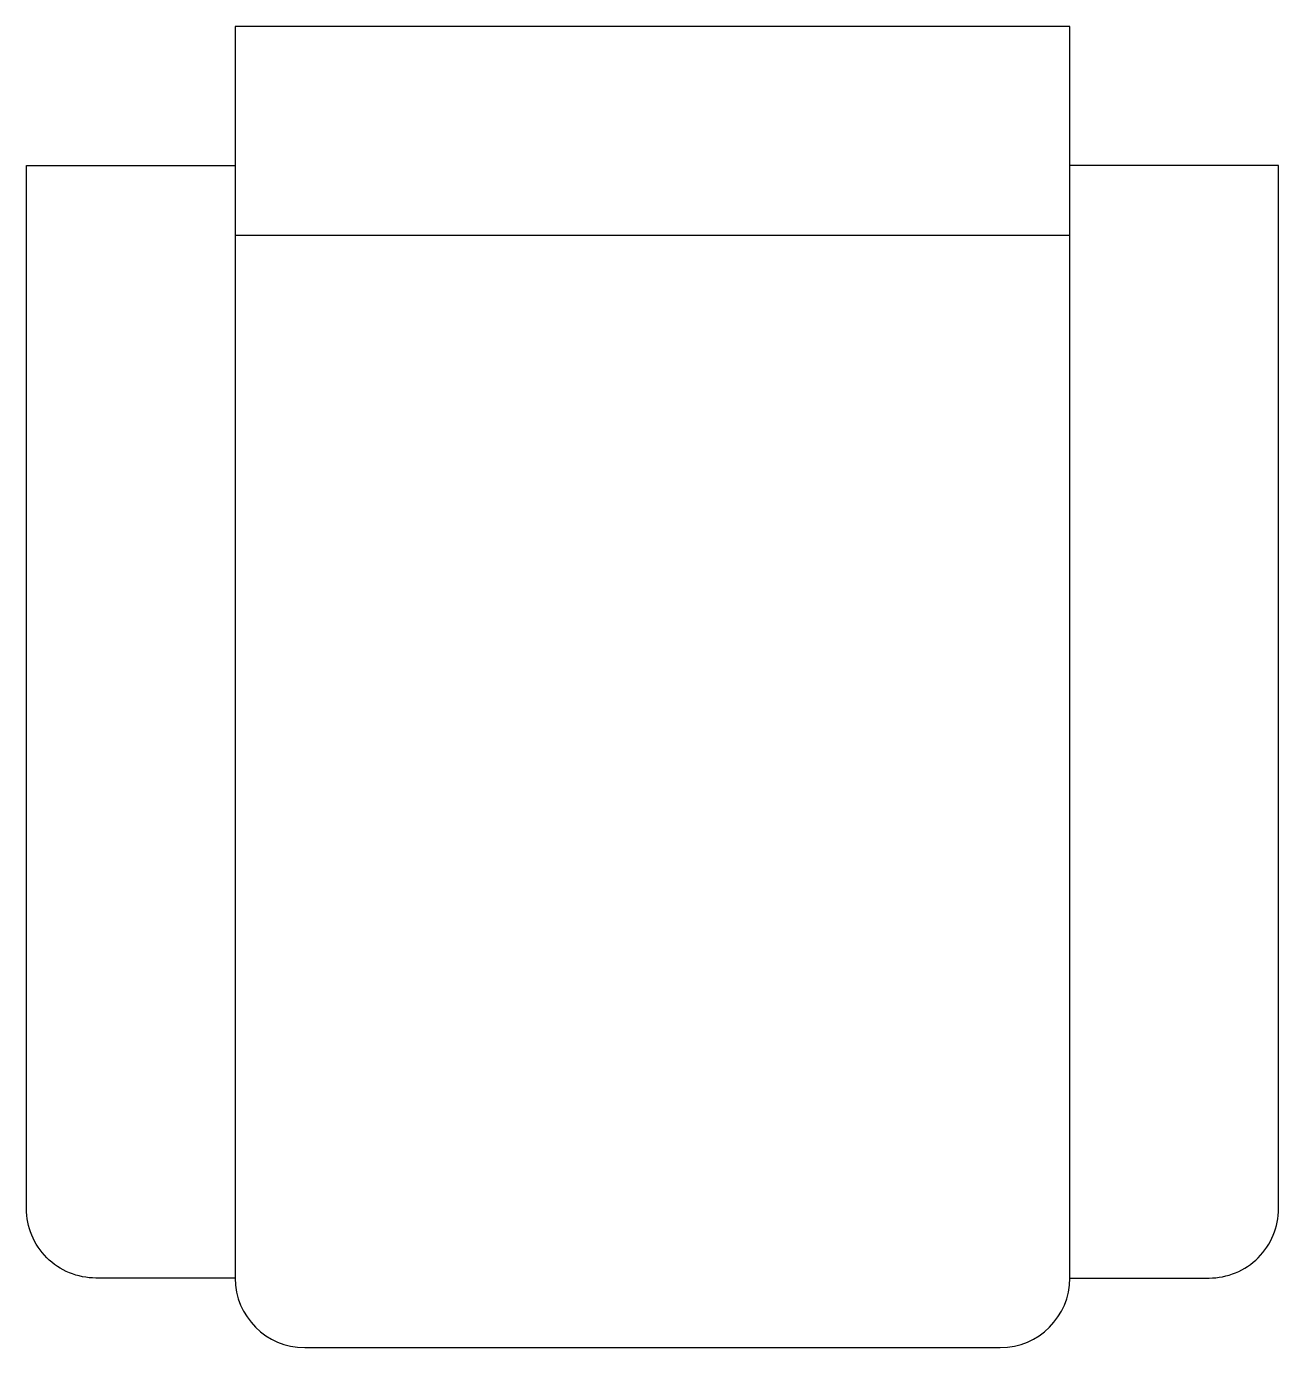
# Model space of a CAD drawing. Extents: x 0 to 0.9, y 0 to 0.95.
import ezdxf

# ---------------------------------------------------------------- set-up
doc = ezdxf.new("R2010")
doc.units = 0
doc.header["$LTSCALE"] = 0.025
doc.layers.get('0').update_dxf_attribs({"linetype": 'CONTINUOUS'})

msp = doc.modelspace()

# ---------------------------------------------------------------- linework, layer by layer
at = {"color": 0}
for p, q in [((0.75, 0.95), (0.15, 0.95)), ((0.75, 0.05), (0.75, 0.95)), ((0.15, 0.95), (0.15, 0.05)), ((0.15, 0.8), (0.75, 0.8)), ((0.2, 0), (0.7, 0))]:
    msp.add_line(p, q, dxfattribs=at)
for points in [[(0.15, 0.05), (0.05, 0.05, -0.414214), (0, 0.1), (0, 0.85), (0.15, 0.85)], [(0.75, 0.05), (0.85, 0.05, 0.414214), (0.9, 0.1), (0.9, 0.85), (0.75, 0.85)]]:
    msp.add_lwpolyline(points, format="xyb", dxfattribs=at)
for centre, start, end in [((0.2, 0.05), 180, 270), ((0.7, 0.05), 270, 360)]:
    msp.add_arc(centre, 0.05, start, end, dxfattribs=at)

doc.saveas('drawing.dxf')
